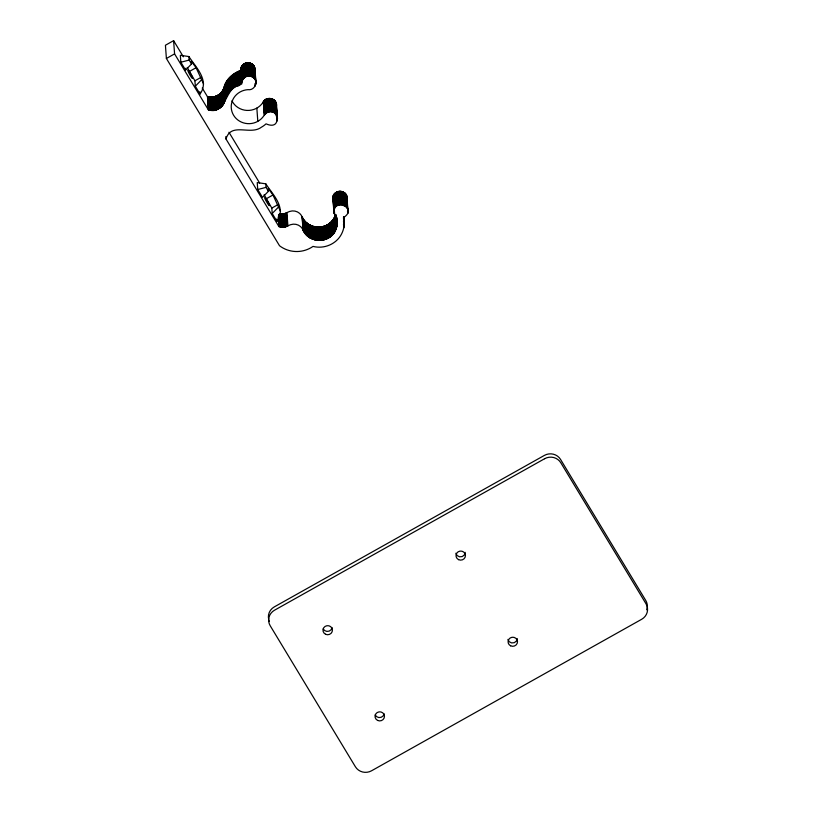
<?xml version="1.0" encoding="UTF-8"?>
<svg xmlns="http://www.w3.org/2000/svg" width="813" height="813" viewBox="0 0 813 813"><rect width="100%" height="100%" fill="white"/><g stroke="black" fill="none" stroke-linecap="round" stroke-linejoin="round"><path stroke-width="1.22" d="M343.808 217.173C345.555 225.679 342.893 235.028 336.267 240.78A16.9 16.23 -4.2 0 1 335.068 241.776C328.96 246.603 320.576 248.341 313.025 246.41A27.591 26.483 -4.2 0 1 279.52 245.739L166.391 58.475L165.425 45.243L173.606 40.65L174.582 53.882L208.423 109.918C225.201 114.704 224.815 92.133 235.689 86.585C243.3 85.416 240.404 81.513 244.449 77.53C246.857 75.629 250.485 75.507 253.006 77.265C259.103 80.985 254.784 90.812 248.006 89.664A17.734 17.022 -4.2 0 0 233.595 115.263A17.734 17.022 -4.2 0 0 263.819 115.832C276.278 99.725 284.855 132.133 266.044 123.84A24.827 23.831 -4.2 0 1 261.369 127.224C250.282 135.68 231.075 121.818 225.994 139.003L278.92 226.603L284.977 226.949L290.556 224.713A9.919 9.522 -4.2 0 1 302.375 228.677C306.786 242.233 327.405 244.489 334.55 232.142L333.706 218.717L335.322 215.262L336.297 228.494L334.55 232.142M333.676 201.258C328.005 189.785 350.281 187.823 346.724 200.11M336.714 217.213L337.141 223.9L336.297 228.494M254.876 70.833C256.217 65.192 249.144 60.69 244.398 63.688C242.081 64.928 240.577 67.581 240.841 70.213C233.758 73.058 225.902 79.003 223.992 87.408C222.335 94.42 214.276 98.708 207.457 96.676L202.244 88.058M344.255 223.189A24.827 23.831 -4.2 0 0 343.564 217.63C360.433 206.055 327.111 197.122 335.22 215.516A17.734 17.022 -4.2 0 1 337.161 223.229M334.539 232.233L333.706 218.717M187.214 67.449L194.917 80.792L195.313 86.198L200.049 94.034C209.713 80.385 196.045 67.54 188.89 56.544L180.334 55.304L180.842 62.245L185.577 70.07L191.522 63.983L191.319 61.219L196.075 67.713L203.626 84.034M264.113 194.734L271.816 208.077L272.213 213.494L276.948 221.329C286.613 207.671 272.944 194.835 265.79 183.829L257.233 182.59L257.741 189.531L262.477 197.366L268.422 191.279L268.219 188.514L272.975 194.998L280.526 211.319M276.054 107.682C279.581 99.481 266.014 94.623 262.843 102.601A17.734 17.022 -4.2 0 1 246.817 110.416A17.734 17.022 -4.2 0 1 231.969 100.853M280.404 226.939L279.438 213.707L284.509 213.616L289.58 211.471A9.919 9.522 -4.2 0 1 301.399 215.435C305.82 228.981 326.277 231.227 333.564 219.002M195.313 86.198L201.258 80.111M272.213 213.494L278.158 207.406M166.391 58.475L174.582 53.882M189.927 71.158L196.075 67.713M194.917 80.792L201.055 77.347M266.837 198.443L272.975 194.998M271.816 208.077L277.955 204.642M180.842 62.245L189.155 60.071L191.522 63.983M257.741 189.531L266.054 187.356L268.422 191.279M311.318 238.524L310.342 225.282M310.17 237.914L309.204 224.683M173.606 40.65L183.372 56.808M228.951 132.255L259.652 183.077M346.917 196.675L348.015 211.776M346.694 195.903L347.903 212.569M346.501 195.405L347.578 208.89M347.588 209.226L347.781 213.087M346.267 194.917L347.364 208.392M347.527 210.943L347.7 213.352M346.135 194.683L347.1 207.925M345.992 194.459L346.958 207.691M345.677 194.012L346.805 207.467M345.505 193.809L346.48 207.041M345.332 193.606L346.297 206.837M345.139 193.403L346.114 206.644M344.946 193.209L345.921 206.451M344.742 193.027L345.718 206.268M344.539 192.854L345.505 206.096M344.316 192.691L345.291 205.923M344.092 192.529L345.068 205.77M343.869 192.376L344.834 205.618M343.635 192.244L344.6 205.476M343.391 192.112L344.366 205.343M343.147 191.98L344.112 205.222M342.893 191.868L343.869 205.11M342.639 191.766L343.604 205.008M342.375 191.675L343.35 204.906M342.11 191.583L343.086 204.825M341.846 191.512L342.822 204.754M343.706 216.898L344.234 224.124M341.572 191.451L342.547 204.683M343.553 216.634L344.173 225.059M343.462 217.569L344.082 225.984M341.308 191.401L342.273 204.632M343.503 220.902L343.95 226.918M343.513 224.225L343.777 227.843M341.033 191.35L341.999 204.591M340.749 191.319L341.724 204.551M340.474 191.299L341.45 204.53M340.2 191.289L341.165 204.52M339.915 191.279L340.891 204.52M339.641 191.289L340.617 204.53M339.367 191.309L340.332 204.551M339.082 191.34L340.058 204.581M338.808 191.38L339.783 204.612M338.533 191.431L339.509 204.663M338.269 191.492L339.234 204.724M337.995 191.563L338.97 204.795M337.73 191.644L338.706 204.876M337.466 191.736L338.442 204.967M337.212 191.838L338.178 205.069M336.958 191.949L337.923 205.181M336.704 192.061L337.68 205.303M336.46 192.193L337.436 205.435M336.216 192.335L337.192 205.567M335.982 192.478L336.958 205.719M335.759 192.63L336.734 205.872M335.535 192.803L336.511 206.035M335.322 192.976L336.297 206.207M335.119 193.148L336.094 206.39M334.915 193.342L335.891 206.573M336.572 217.345L337.1 224.571M334.722 193.535L335.698 206.776M336.511 218.016L337.039 225.231M334.539 193.738L335.515 206.969M336.328 217.467L336.938 225.892M334.367 193.941L335.342 207.183M335.932 214.52L336.816 226.553M334.204 194.165L335.169 207.396M335.789 215.171L336.673 227.203M334.041 194.378L335.017 207.62M335.525 214.622L336.491 227.853M333.899 194.612L334.865 207.843M333.757 194.846L334.732 208.077M333.625 195.079L334.6 208.321M335.098 215.892L336.064 229.134M333.503 195.323L334.367 208.809M333.3 195.821L334.275 209.053M334.295 209.683L334.56 213.291M334.844 216.512L335.81 229.754M333.208 196.075L334.519 214.256M333.066 196.594L334.306 213.768M334.56 217.132L335.535 230.364M332.954 197.112L334.133 213.26M332.873 198.179L333.909 212.213M334.255 217.732L335.23 230.973M333.93 218.321L334.905 231.563M333.828 218.524L334.804 231.766M333.34 219.286L334.316 232.528M333.208 219.469L334.173 232.711M332.954 219.845L333.93 233.087M332.802 220.018L333.777 233.26M332.537 220.384L333.513 233.626M332.385 220.557L333.36 233.788M332.111 220.912L333.076 234.154M331.948 221.075L332.913 234.317M331.653 221.421L332.619 234.662M331.48 221.583L332.456 234.815M331.176 221.908L332.151 235.15M331.003 222.061L331.968 235.303M330.678 222.386L331.653 235.618M330.495 222.528L331.47 235.77M330.169 222.843L331.135 236.075M329.976 222.975L330.952 236.217M329.631 223.27L330.606 236.512M329.438 223.402L330.413 236.644M329.082 223.687L330.058 236.918M328.889 223.809L329.854 237.05M328.523 224.083L329.489 237.315M328.32 224.195L329.285 237.437M327.934 224.449L328.909 237.691M327.73 224.561L328.696 237.803M327.344 224.805L328.31 238.036M327.131 224.906L328.096 238.138M326.735 225.13L327.7 238.361M326.511 225.221L327.487 238.463M326.115 225.435L327.08 238.666M325.891 225.516L326.856 238.758M325.474 225.709L326.45 238.951M325.251 225.79L326.226 239.022M324.834 225.963L325.8 239.205M324.6 226.034L325.576 239.276M324.174 226.197L325.149 239.439M323.94 226.258L324.915 239.5M323.513 226.4L324.489 239.642M323.279 226.461L324.255 239.693M322.842 226.583L323.818 239.825M322.609 226.634L323.574 239.865M322.161 226.746L323.137 239.977M321.928 226.776L322.893 240.018M321.481 226.868L322.456 240.109M321.237 226.898L322.212 240.14M320.789 226.979L321.765 240.211M320.546 227L321.521 240.231M320.098 227.051L321.074 240.292M319.855 227.071L320.83 240.302M319.407 227.112L320.383 240.343M319.163 227.112L320.139 240.343M318.706 227.132L319.682 240.374M318.462 227.132L319.438 240.363M318.015 227.132L318.991 240.374M317.771 227.122L318.747 240.353M317.314 227.112L318.29 240.343M317.08 227.081L318.046 240.323M316.623 227.051L317.598 240.292M316.379 227.02L317.355 240.262M315.932 226.979L316.907 240.211M315.698 226.939L316.664 240.17M315.251 226.868L316.216 240.109M315.007 226.827L315.983 240.059M314.57 226.746L315.535 239.977M314.326 226.685L315.302 239.916M313.889 226.583L314.865 239.825M313.655 226.522L314.631 239.754M313.218 226.4L314.194 239.642M312.985 226.329L313.96 239.571M312.558 226.197L313.533 239.439M312.334 226.116L313.3 239.347M311.907 225.963L312.883 239.205M311.684 225.872L312.649 239.113M311.267 225.709L312.243 238.951M311.044 225.608L312.019 238.849M310.637 225.435L311.613 238.666M310.017 225.13L310.993 238.361M309.804 225.008L310.83 238.28M309.692 224.947L310.668 238.189M309.407 224.805L310.383 238.036M309.062 224.591L310.027 237.833M308.706 224.378L309.794 237.691M308.615 224.317L309.59 237.559M308.442 224.205L309.418 237.447M308.147 224.012L309.214 237.315M308.046 223.941L309.011 237.183M307.842 223.799L308.818 237.03M307.609 223.626L308.655 236.918M307.487 223.545L308.462 236.776M307.263 223.362L308.229 236.603M307.08 223.229L308.107 236.512M306.948 223.118L307.924 236.359M306.694 222.904L307.67 236.146M306.613 222.843L307.588 236.075M306.43 222.681L307.405 235.922M307.131 235.668L306.155 222.427L307.08 235.618M305.932 222.223L306.897 235.455M305.617 221.908L306.582 235.15M305.444 221.746L306.42 234.977M305.149 221.421L306.115 234.662M304.987 221.248L305.952 234.479M304.692 220.912L305.668 234.154M304.54 220.73L305.515 233.971M304.123 220.201L305.241 233.626M303.859 219.845L304.834 233.087M303.716 219.652L304.692 232.894M303.34 219.093L304.448 232.528M302.995 218.524L304.092 231.959M302.782 218.138L303.757 231.37M302.66 217.935L303.635 231.166M302.466 217.538L303.442 230.78M302.182 216.939L303.33 230.567M302.08 216.725L303.056 229.957M286.938 212.854L287.914 226.095M286.471 213.047L287.436 226.278M285.983 213.219L286.959 226.451M285.495 213.362L286.471 226.603M285.007 213.494L285.983 226.736M276.379 103.739L277.497 118.83M284.509 213.616L285.485 226.847M276.146 102.966L277.406 119.633M275.942 102.468L277.284 120.151M275.831 102.235L277.121 120.67M284.011 213.707L284.977 226.949M275.566 101.757L276.674 115.233M276.847 118.515L277.03 120.913M275.424 101.534L276.39 114.765M275.261 101.31L276.237 114.552M283.503 213.789L284.479 227.02M275.099 101.097L276.074 114.328M274.926 100.883L275.902 114.125M274.753 100.69L275.719 113.922M282.995 213.839L283.971 227.081M274.56 100.487L275.536 113.729M274.367 100.304L275.333 113.535M274.154 100.121L275.129 113.363M282.487 213.88L283.463 227.122M273.951 99.948L274.916 113.19M273.727 99.786L274.703 113.017M281.979 213.9L282.944 227.132M273.503 99.633L274.479 112.865M273.27 99.481L274.245 112.722M273.036 99.349L274.001 112.58M281.461 213.9L282.436 227.132M272.792 99.216L273.757 112.448M272.538 99.095L273.514 112.336M280.952 213.88L281.928 227.122M272.284 98.983L273.259 112.224M272.03 98.881L273.005 112.123M280.444 213.839L281.42 227.081M271.766 98.79L272.741 112.031M271.501 98.708L272.477 111.95M279.936 213.789L280.912 227.02M271.237 98.637L272.213 111.879M270.963 98.576L271.938 111.818M270.688 98.525L271.664 111.767M270.414 98.495L271.39 111.727M279.022 214.815L279.906 226.847M270.14 98.464L271.115 111.696M269.865 98.444L270.841 111.676M278.524 214.703L279.408 226.736M269.581 98.434L270.556 111.666M278.219 216.969L278.92 226.603M269.306 98.434L270.282 111.676M269.032 98.444L269.997 111.686M268.747 98.464L269.723 111.706M268.473 98.505L269.449 111.737M268.199 98.546L269.174 111.788M267.924 98.597L268.9 111.838M276.776 219.012L276.948 221.329M267.66 98.668L268.625 111.899M267.386 98.739L268.361 111.97M267.121 98.82L268.097 112.062M266.857 98.922L267.833 112.153M266.603 99.023L267.579 112.255M266.349 99.135L267.325 112.367M266.105 99.257L267.081 112.489M265.861 99.389L266.837 112.621M265.627 99.532L266.593 112.763M265.394 99.684L266.359 112.916M265.17 99.836L266.136 113.078M264.947 100.009L265.922 113.241M264.733 100.182L265.709 113.413M264.53 100.365L265.505 113.596M264.337 100.558L265.312 113.79M264.144 100.751L265.119 113.993M263.961 100.954L264.936 114.196M263.798 101.168L264.764 114.399M263.625 101.381L264.601 114.623M263.473 101.605L264.449 114.846M263.331 101.838L264.306 115.07M265.79 183.829L266.054 187.356M254.947 68.698L255.973 82.733M254.723 67.652L255.892 83.8M254.55 67.144L255.607 80.639M255.668 81.656L255.851 84.064M254.327 66.656L255.414 80.141M254.205 66.422L255.18 79.654M253.93 65.955L255.048 79.42M253.778 65.731L254.754 78.973M256.847 108.109L257.812 121.34M253.615 65.518L254.591 78.749M254.916 83.668L255.099 86.076M253.453 65.304L254.418 78.536M253.27 65.101L254.245 78.333M253.087 64.898L254.052 78.139M252.894 64.715L253.859 77.946M252.691 64.532L253.656 77.763M252.477 64.349L253.453 77.591M252.264 64.186L253.229 77.418M252.04 64.024L253.006 77.265M251.806 63.881L252.782 77.113M251.573 63.739L252.548 76.971M251.329 63.607L252.304 76.839M251.085 63.485L252.06 76.717M250.831 63.363L251.806 76.605M250.577 63.262L251.552 76.503M250.323 63.17L251.288 76.402M250.058 63.089L251.024 76.32M249.784 63.008L250.76 76.249M249.52 62.947L250.485 76.188M249.245 62.896L250.221 76.127M248.971 62.845L249.947 76.087M248.697 62.814L249.662 76.056M248.412 62.794L249.388 76.026M248.138 62.784L249.113 76.016M247.863 62.784L248.829 76.016M247.579 62.784L248.554 76.026M247.304 62.804L248.28 76.046M247.03 62.835L247.995 76.076M246.756 62.875L247.721 76.117M246.481 62.926L247.447 76.168M246.207 62.987L247.182 76.229M245.933 63.058L246.908 76.3M245.668 63.14L246.644 76.381M245.404 63.231L246.38 76.463M245.15 63.333L246.126 76.564M244.896 63.444L245.872 76.676M244.642 63.566L245.617 76.798M244.398 63.688L245.374 76.93M244.164 63.831L245.13 77.062M243.93 63.973L244.906 77.215M243.697 64.136L244.672 77.367M243.483 64.298L244.449 77.53M243.27 64.471L244.235 77.702M243.057 64.654L244.032 77.885M242.863 64.837L243.829 78.068M242.67 65.03L243.646 78.272M242.487 65.233L243.453 78.475M242.315 65.447L243.28 78.678M242.142 65.66L243.117 78.891M241.989 65.883L242.955 79.115M241.837 66.107L242.67 79.572M241.573 66.575L242.538 79.816M241.451 66.818L242.426 80.06M241.339 67.062L242.315 80.304M241.237 67.316L242.122 80.802M241.075 67.825L241.979 81.32M240.943 68.343L241.837 82.113M240.841 69.146L241.878 83.851M239.977 70.904L240.953 84.135M239.063 71.229L240.038 84.461M238.158 71.585L239.134 84.816M237.274 71.971L238.239 85.213M236.4 72.398L237.376 85.639M235.546 72.855L236.522 86.097M234.713 73.343L235.689 86.585M233.9 73.871L234.876 87.103M233.107 74.42L234.083 87.652M232.335 74.999L233.311 88.231M231.593 75.609L232.569 88.841M230.872 76.239L231.847 89.481M230.181 76.9L231.156 90.141M229.52 77.591L230.486 90.822M228.88 78.302L229.845 91.534M228.27 79.034L229.246 92.276M227.691 79.796L228.666 93.028M227.142 80.568L228.118 93.81M226.634 81.371L227.599 94.603M226.146 82.184L227.122 95.426M225.699 83.017L226.675 96.259M225.292 83.871L226.258 97.103M224.906 84.735L225.882 97.967M224.571 85.609L225.536 98.851M224.266 86.503L225.231 99.735M223.992 87.408L224.876 100.975M223.758 88.312L224.734 101.554M223.514 88.871L224.49 102.113M223.453 89.034L224.358 102.428M223.321 89.349L224.215 102.743M223.169 89.664L224.073 103.048M223.016 89.969L223.91 103.363M222.864 90.273L223.748 103.668M222.691 90.578L223.575 103.962M222.508 90.873L223.484 104.115M225.821 136.594L225.994 139.003M222.416 91.015L223.301 104.399M222.234 91.31L223.199 104.542M222.132 91.452L223.006 104.826M221.929 91.737L222.803 105.111M221.725 92.011L222.691 105.253M221.614 92.143L222.589 105.385M221.502 92.286L222.366 105.649M221.278 92.55L222.254 105.781M221.166 92.682L222.02 106.046M220.933 92.936L221.898 106.178M220.811 93.058L221.776 106.3M220.689 93.19L221.654 106.422M220.557 93.312L221.41 106.666M220.313 93.556L221.278 106.788M220.181 93.668L221.156 106.91M220.049 93.79L221.024 107.021M219.917 93.902L220.76 107.255M219.652 94.125L220.618 107.367M219.51 94.237L220.486 107.468M219.368 94.349L220.343 107.58M219.236 94.45L220.201 107.682M219.093 94.552L220.059 107.794M218.951 94.654L219.917 107.895M218.809 94.755L219.632 108.088M218.514 94.948L219.48 108.19M218.362 95.05L219.337 108.281M218.209 95.141L219.185 108.373M218.067 95.233L219.032 108.464M217.914 95.324L218.88 108.556M217.762 95.406L218.727 108.647M217.599 95.497L218.575 108.729M217.447 95.578L218.423 108.81M217.295 95.66L218.26 108.891M217.132 95.741L218.108 108.972M216.969 95.812L217.945 109.054M216.817 95.893L217.782 109.125M216.654 95.964L217.62 109.196M216.492 96.036L217.467 109.267M216.329 96.107L217.305 109.338M216.167 96.168L217.132 109.409M216.004 96.239L216.969 109.47M215.831 96.3L216.807 109.531M215.669 96.361L216.634 109.592M215.496 96.422L216.471 109.653M215.333 96.473L216.299 109.714M215.16 96.523L216.136 109.765M214.988 96.574L215.963 109.816M214.825 96.625L215.791 109.867M214.652 96.676L215.628 109.918M214.48 96.727L215.455 109.958M214.307 96.767L215.282 109.999M214.134 96.808L215.11 110.04M213.961 96.849L214.937 110.08M213.789 96.879L214.754 110.121M213.616 96.92L214.581 110.151M213.433 96.95L214.408 110.182M213.26 96.981L214.236 110.212M213.087 97.001L214.063 110.243M212.915 97.032L213.88 110.263M212.732 97.052L213.707 110.283M212.559 97.072L213.534 110.314M212.386 97.093L213.352 110.324M212.203 97.103L213.179 110.344M212.03 97.123L212.996 110.355M211.847 97.133L212.823 110.365M211.675 97.143L212.64 110.375M211.492 97.143L212.467 110.385M211.319 97.154L212.284 110.385M211.136 97.154L212.112 110.395M210.963 97.154L211.929 110.395M210.78 97.154L211.756 110.385M210.608 97.143L211.573 110.385M210.425 97.143L211.4 110.375M210.252 97.133L211.228 110.365M210.069 97.123L211.045 110.355M209.896 97.103L210.872 110.344M209.724 97.093L210.689 110.324M209.541 97.072L210.516 110.314M209.368 97.052L210.343 110.294M209.195 97.032L210.161 110.263M209.012 97.001L209.988 110.243M208.839 96.981L209.815 110.212M208.667 96.95L209.632 110.182M208.494 96.92L209.459 110.151M208.321 96.879L209.287 110.121M208.138 96.849L209.114 110.08M207.965 96.808L208.941 110.04M207.793 96.767L208.768 109.999M207.63 96.727L208.595 109.958M207.457 96.676L208.423 109.918M199.876 91.727L200.049 94.034M188.89 56.544L189.155 60.071M185.445 68.312L185.577 70.07M269.469 621.528A11.819 11.352 -4.2 0 1 269.062 620.593M268.757 619.618A11.819 11.352 -4.2 0 1 274.276 606.905L544.415 455.392A11.819 11.352 -4.2 0 1 560.564 459.447L645.746 600.441A11.819 11.352 -4.2 0 1 646.701 609.78M465.209 552.373A4.726 4.543 -4.2 0 1 455.849 553.257M384.153 713.855A4.726 4.543 -4.2 0 1 375.169 714.881M332.1 627.687A4.726 4.543 -4.2 0 1 323.188 628.876M517.261 638.54A4.726 4.543 -4.2 0 1 507.912 639.425M544.659 458.705L274.52 610.207A11.819 11.352 -4.2 0 0 270.201 625.746L355.383 766.74A11.819 11.352 -4.2 0 0 371.531 770.795L641.681 619.282A11.819 11.352 -4.2 0 0 645.989 603.754L560.807 462.76A11.819 11.352 -4.2 0 0 544.659 458.705M188.494 72.266A4.726 0.579 60.7 0 0 192.468 78.424A4.726 0.579 60.7 0 0 189.602 72.174A4.726 0.579 60.7 0 0 188.494 72.266M265.394 199.551A4.726 0.579 60.7 0 0 269.367 205.709A4.726 0.579 60.7 0 0 266.501 199.47A4.726 0.579 60.7 0 0 265.394 199.551M458.573 559.649A4.726 4.543 -4.2 0 0 465.443 555.33A4.726 4.543 -4.2 0 0 458.146 551.803A4.726 4.543 -4.2 0 0 458.573 559.649M325.556 634.262A4.726 4.543 -4.2 0 0 332.415 629.933A4.726 4.543 -4.2 0 0 325.119 626.406A4.726 4.543 -4.2 0 0 325.556 634.262M377.608 720.43A4.726 4.543 -4.2 0 0 384.468 716.101A4.726 4.543 -4.2 0 0 377.171 712.574A4.726 4.543 -4.2 0 0 377.608 720.43M510.635 645.817A4.726 4.543 -4.2 0 0 517.495 641.498A4.726 4.543 -4.2 0 0 510.198 637.971A4.726 4.543 -4.2 0 0 510.635 645.817"/></g></svg>
